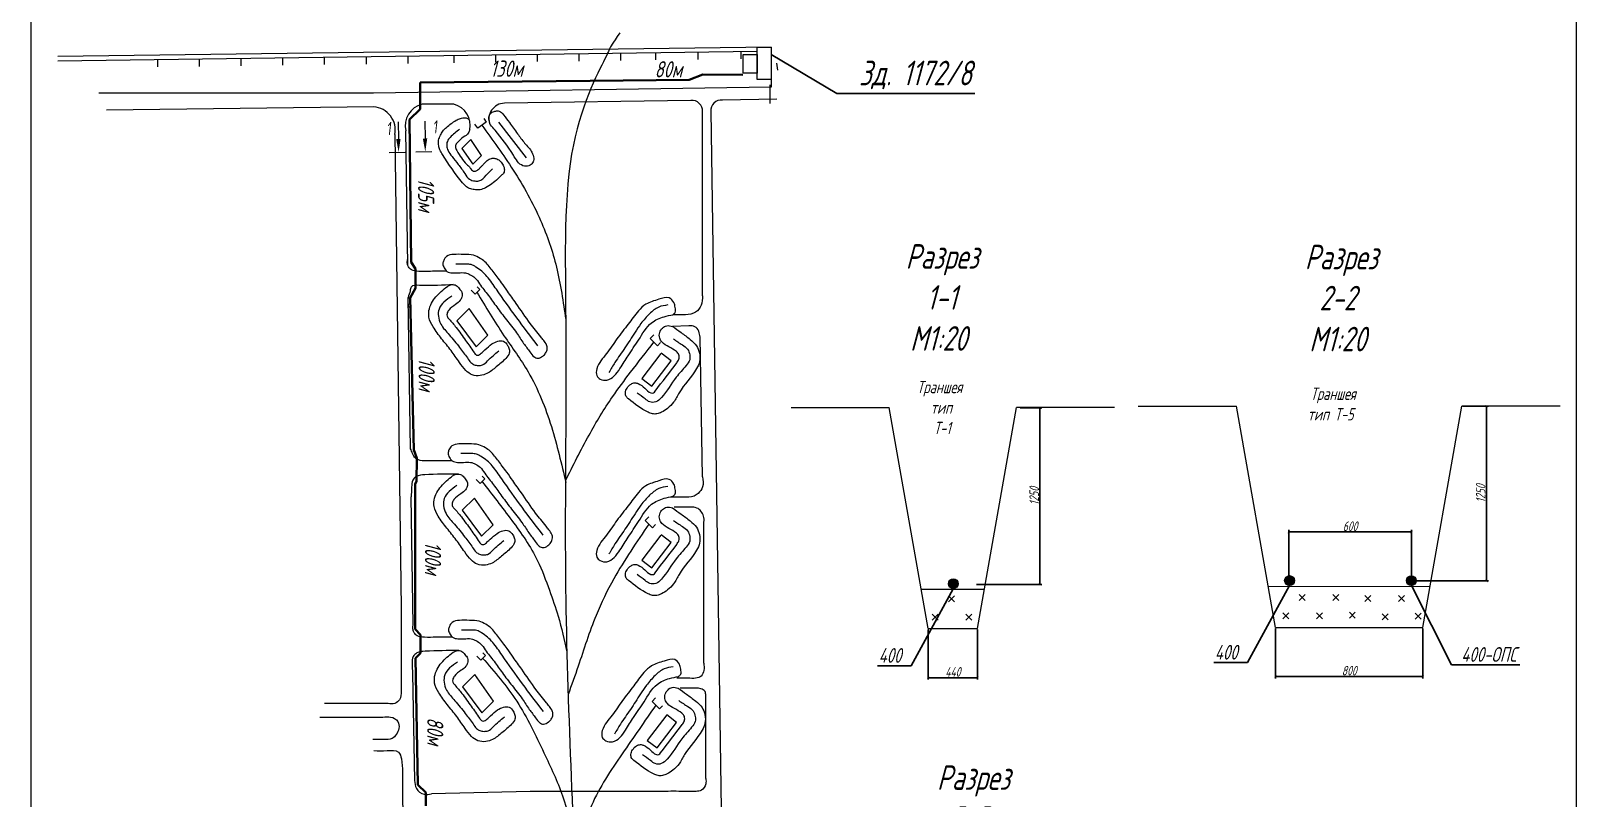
# Model space of a CAD drawing. Header units: millimetres. Extents: x 13096 to 18634, y -492 to 9335.
# Drawn here: x 16561 to 17529, y 4534 to 5014 of the extents above; entities that cross this region are included whole.
import ezdxf
from ezdxf import colors
from ezdxf.entities.mleader import LeaderData, LeaderLine
from ezdxf.math import Vec2, Vec3

# ---------------------------------------------------------------- set-up
doc = ezdxf.new("R2010")
doc.units = ezdxf.units.MM
doc.layers.get('Defpoints').update_dxf_attribs({"color": 33})
for name, color, linetype, lineweight in [('Линия выноска', 137, 'Continuous', 20), ('Линия связи (Вновь)', 3, 'Continuous', 60), ('Размерная', 4, 'Continuous', 25), ('Рамка толстая', 7, 'Continuous', 60), ('Строительный', 251, 'Continuous', 13), ('ТаБлица', 253, 'Continuous', 25), ('текст', 7, 'Continuous', 25), ('Элемент эл. схем', 7, 'Continuous', 35)]:
    doc.layers.add(name, color=color, linetype=linetype, lineweight=lineweight)
doc.styles.add('Simplex', font='simplex.shx', dxfattribs={"width": 0.7, "oblique": 15})
doc.dimstyles.new('Simplex', dxfattribs={"dimtxt": 2.5, "dimasz": 2.5, "dimexe": 1.25, "dimexo": 0.625, "dimtad": 1, "dimtxsty": 'Simplex', "dimcen": 2.5, "dimclrt": 2, "dimadec": 0, "dimazin": 0, "dimtfac": 1, "dimtmove": 0, "dimatfit": 3, "dimfxl": 1, "dimarcsym": 0})

# ---------------------------------------------------------------- blocks, each defined once
blk = doc.blocks.new('_None')
blk = doc.blocks.new('_ArchTick')
at = {"color": 0, "linetype": 'ByBlock', "const_width": 0.15}
blk.add_lwpolyline([(-0.5, -0.5), (0.5, 0.5)], dxfattribs=at)
blk = doc.blocks.new('*D165')
at = {"layer": 'Defpoints', "color": 0, "lineweight": 80, "transparency": 16777216}
for p in [(17457.8, 4779.13), (17473.2, 4779.13), (17428.02, 4669.6)]:
    blk.add_point(p, dxfattribs=at)
at = {"layer": 'Размерная', "color": 0, "lineweight": -2, "transparency": 16777216}
for p, q in [((17458.43, 4779.13), (17474.45, 4779.13)), ((17473.2, 4669.6), (17473.2, 4779.13)), ((17428.64, 4669.6), (17474.45, 4669.6))]:
    blk.add_line(p, q, dxfattribs=at)
at = {"layer": 'Размерная', "color": 0, "lineweight": -2, "transparency": 16777216, "xscale": 1.5, "yscale": 1.5, "zscale": 1.5}
for p, rotation in [((17473.2, 4779.13), 90), ((17473.2, 4669.6), 270)]:
    blk.add_blockref('_ArchTick', p, dxfattribs=dict(at, rotation=rotation))
at = {"layer": 'Размерная', "color": 2, "lineweight": 20, "transparency": 16777216, "insert": (17469.58, 4724.37), "char_height": 2, "attachment_point": 5, "rotation": 90, "style": 'Simplex'}
blk.add_mtext('{\\H3x;1250}', dxfattribs=at)
blk = doc.blocks.new('*D166')
at = {"layer": 'Defpoints', "color": 0, "lineweight": 80, "transparency": 16777216}
for p in [(17340.97, 4640.53), (17433.37, 4640.53), (17433.37, 4609.78)]:
    blk.add_point(p, dxfattribs=at)
at = {"layer": 'Размерная', "color": 0, "lineweight": -2, "transparency": 16777216}
for p, q in [((17340.97, 4639.9), (17340.97, 4608.53)), ((17433.37, 4639.9), (17433.37, 4608.53)), ((17340.97, 4609.78), (17433.37, 4609.78))]:
    blk.add_line(p, q, dxfattribs=at)
at = {"layer": 'Размерная', "color": 0, "lineweight": -2, "transparency": 16777216, "xscale": 1.5, "yscale": 1.5, "zscale": 1.5, "rotation": 180}
blk.add_blockref('_ArchTick', (17340.97, 4609.78), dxfattribs=at)
at = {"layer": 'Размерная', "color": 0, "lineweight": -2, "transparency": 16777216, "xscale": 1.5, "yscale": 1.5, "zscale": 1.5}
blk.add_blockref('_ArchTick', (17433.37, 4609.78), dxfattribs=at)
at = {"layer": 'Размерная', "color": 2, "lineweight": 20, "transparency": 16777216, "insert": (17387.17, 4613.41), "char_height": 2, "attachment_point": 5, "style": 'Simplex'}
blk.add_mtext('{\\H3x;800}', dxfattribs=at)
blk = doc.blocks.new('*D167')
at = {"layer": 'Defpoints', "color": 0, "lineweight": 80, "transparency": 16777216}
for p in [(17180.34, 4778.09), (17193.32, 4778.09), (17152.97, 4667.47)]:
    blk.add_point(p, dxfattribs=at)
at = {"layer": 'Размерная', "color": 0, "lineweight": -2, "transparency": 16777216}
for p, q in [((17180.96, 4778.09), (17194.57, 4778.09)), ((17193.32, 4667.47), (17193.32, 4778.09)), ((17153.6, 4667.47), (17194.57, 4667.47))]:
    blk.add_line(p, q, dxfattribs=at)
at = {"layer": 'Размерная', "color": 0, "lineweight": -2, "transparency": 16777216, "xscale": 1.5, "yscale": 1.5, "zscale": 1.5}
for p, rotation in [((17193.32, 4778.09), 90), ((17193.32, 4667.47), 270)]:
    blk.add_blockref('_ArchTick', p, dxfattribs=dict(at, rotation=rotation))
at = {"layer": 'Размерная', "color": 2, "lineweight": 20, "transparency": 16777216, "insert": (17189.69, 4722.78), "char_height": 2, "attachment_point": 5, "rotation": 90, "style": 'Simplex'}
blk.add_mtext('{\\H3x;1250}', dxfattribs=at)
blk = doc.blocks.new('*D168')
at = {"layer": 'Defpoints', "color": 0, "lineweight": 80, "transparency": 16777216}
for p in [(17123.29, 4639.76), (17154.09, 4639.76), (17154.09, 4609.01)]:
    blk.add_point(p, dxfattribs=at)
at = {"layer": 'Размерная', "color": 0, "lineweight": -2, "transparency": 16777216}
for p, q in [((17123.29, 4639.13), (17123.29, 4607.76)), ((17154.09, 4639.13), (17154.09, 4607.76)), ((17123.29, 4609.01), (17154.09, 4609.01))]:
    blk.add_line(p, q, dxfattribs=at)
at = {"layer": 'Размерная', "color": 0, "lineweight": -2, "transparency": 16777216, "xscale": 1.5, "yscale": 1.5, "zscale": 1.5, "rotation": 180}
blk.add_blockref('_ArchTick', (17123.29, 4609.01), dxfattribs=at)
at = {"layer": 'Размерная', "color": 0, "lineweight": -2, "transparency": 16777216, "xscale": 1.5, "yscale": 1.5, "zscale": 1.5}
blk.add_blockref('_ArchTick', (17154.09, 4609.01), dxfattribs=at)
at = {"layer": 'Размерная', "color": 2, "lineweight": 20, "transparency": 16777216, "insert": (17138.69, 4612.64), "char_height": 2, "attachment_point": 5, "style": 'Simplex'}
blk.add_mtext('{\\H3x;440}', dxfattribs=at)
blk = doc.blocks.new('*D172')
at = {"layer": 'Defpoints', "color": 0, "lineweight": 80, "transparency": 16777216}
for p in [(17426.22, 4700.27), (17349.22, 4671.03), (17426.22, 4671.03)]:
    blk.add_point(p, dxfattribs=at)
at = {"layer": 'Размерная', "color": 0, "lineweight": -2, "transparency": 16777216}
for p, q in [((17349.22, 4671.66), (17349.22, 4701.52)), ((17349.22, 4700.27), (17426.22, 4700.27)), ((17426.22, 4671.66), (17426.22, 4701.52))]:
    blk.add_line(p, q, dxfattribs=at)
at = {"layer": 'Размерная', "color": 0, "lineweight": -2, "transparency": 16777216, "xscale": 1.5, "yscale": 1.5, "zscale": 1.5, "rotation": 180}
blk.add_blockref('_ArchTick', (17349.22, 4700.27), dxfattribs=at)
at = {"layer": 'Размерная', "color": 0, "lineweight": -2, "transparency": 16777216, "xscale": 1.5, "yscale": 1.5, "zscale": 1.5}
blk.add_blockref('_ArchTick', (17426.22, 4700.27), dxfattribs=at)
at = {"layer": 'Размерная', "color": 2, "lineweight": 20, "transparency": 16777216, "insert": (17387.72, 4703.9), "char_height": 2, "attachment_point": 5, "style": 'Simplex'}
blk.add_mtext('{\\H3x;600}', dxfattribs=at)

msp = doc.modelspace()

# ---------------------------------------------------------------- hatches: boundary and pattern name
at = {"layer": 'Элемент эл. схем', "lineweight": 20, "true_color": 0x000000}
for points in [[(17142.06356, 4667.8459, 1), (17135.90356, 4667.8459, 1)], [(17352.8325, 4669.84958, 1), (17346.6725, 4669.84958, 1)], [(17429.20739, 4669.79967, 1), (17423.04739, 4669.79967, 1)]]:
    msp.add_hatch(color=18, dxfattribs=at).paths.add_polyline_path(points)

# ---------------------------------------------------------------- linework, layer by layer
at = {"color": 18, "lineweight": 20, "true_color": 0x000000}
for points in [[(17007.1805, 4999.39182), (17016.02519, 4999.39182), (17016.02519, 4987.72121), (17007.1805, 4987.72121)], [(17016.00699, 5004.00017), (17024.89581, 5004.00017), (17024.89581, 4983.6402), (17016.00699, 4983.6402)]]:
    msp.add_lwpolyline(points, close=True, dxfattribs=at)
at = {"layer": 'Линия связи (Вновь)', "color": 18, "lineweight": 35, "true_color": 0x000000}
for p, q in [((16804.79883, 4981.96277), (16911.34108, 4982.88059)), ((16804.80429, 4965.18885), (16804.79883, 4981.96277)), ((16911.34108, 4982.88059), (16973.36353, 4983.44597)), ((16973.36353, 4983.44597), (16981.95588, 4986.78358)), ((16981.95588, 4986.78358), (17007.0953, 4986.7497)), ((16798.16182, 4958.73519), (16804.80429, 4965.18885)), ((16799.1429, 4869.27639), (16798.16182, 4958.73519)), ((16801.83396, 4865.15995), (16799.1429, 4869.27639)), ((16801.83396, 4853.08268), (16801.83396, 4865.15995)), ((16798.53105, 4847.01512), (16801.83396, 4853.08268)), ((16800.86595, 4751.7365), (16798.53105, 4847.01512)), ((16802.65133, 4746.49126), (16800.86595, 4751.7365)), ((16802.57011, 4731.94024), (16802.65133, 4746.49126)), ((16801.70278, 4730.40652), (16802.57011, 4731.94024)), ((16801.70278, 4639.31483), (16801.70278, 4730.40652)), ((16805.08767, 4635.89082), (16801.70278, 4639.31483)), ((16805.08767, 4624.37355), (16805.08767, 4635.89082)), ((16801.94672, 4621.27669), (16805.08767, 4624.37355)), ((16803.21684, 4541.96805), (16801.94672, 4621.27669)), ((16808.42747, 4537.09501), (16803.21684, 4541.96805)), ((16808.42747, 4528.73296), (16808.42747, 4537.09501))]:
    msp.add_line(p, q, dxfattribs=at)
at = {"layer": 'Рамка толстая', "color": 18, "lineweight": 20, "true_color": 0x000000}
for p, q in [((16560.76082, 5069.83776), (16560.76082, 3736.71276)), ((17529.38582, 5069.83776), (17529.38582, 3736.71276))]:
    msp.add_line(p, q, dxfattribs=at)
at = {"layer": 'Строительный', "color": 18, "lineweight": 20, "true_color": 0x000000}
for p, q in [((17024.89581, 5004.00017), (16577.55565, 4998.06392)), ((17016.00699, 5001.29893), (16577.66657, 4995.14776)), ((16796.96052, 4998.22508), (16796.96052, 4993.81508)), ((16825.87787, 4998.63088), (16825.87787, 4994.22088)), ((16852.00934, 4998.99757), (16852.00934, 4994.58757)), ((16878.14081, 4999.36427), (16878.14081, 4994.95427)), ((16904.27228, 4999.73097), (16904.27228, 4995.32097)), ((16930.40375, 5000.09767), (16930.40375, 4995.68767)), ((16952.27312, 5000.40456), (16952.27312, 4995.99456)), ((16978.82582, 5000.77717), (16978.82582, 4996.36717)), ((17005.80319, 5001.15574), (17005.80319, 4996.74574)), ((16640.1717, 4996.02489), (16640.1717, 4991.61489)), ((16666.30317, 4996.39159), (16666.30317, 4991.98159)), ((16692.43464, 4996.75829), (16692.43464, 4992.34829)), ((16718.56611, 4997.12499), (16718.56611, 4992.71499)), ((16744.69758, 4997.49168), (16744.69758, 4993.08168)), ((16770.82905, 4997.85838), (16770.82905, 4993.44838)), ((17028.94175, 4989.66594), (17028.35479, 4994.03671)), ((17024.89581, 4978.9451), (16775.52225, 4975.12225)), ((17024.07996, 4968.68128), (17024.07996, 4980.45793)), ((17024.89581, 4983.6402), (17024.89581, 4978.9451)), ((16775.52225, 4975.12225), (16603.37748, 4975.12225)), ((16974.49921, 4970.61325), (16857.62822, 4968.88415)), ((17028.30876, 4971.38142), (16994.20704, 4970.81783)), ((16775.68572, 4966.55802), (16608.23408, 4964.55847)), ((16825.90539, 4968.25274), (16806.07539, 4968.25274)), ((16981.73128, 4848.22265), (16981.73128, 4963.62029)), ((16986.97497, 4963.82487), (17001.51607, 3983.52971)), ((16796.9711, 4867.35411), (16795.73103, 4951.49729)), ((16840.86197, 4953.25901), (16839.05687, 4955.83767)), ((16846.19156, 4956.98982), (16840.86197, 4953.25901)), ((16844.63691, 4959.21069), (16846.19156, 4956.98982)), ((16853.90451, 4957.01529), (16871.1975, 4934.75277)), ((16788.93025, 4949.2325), (16792.80522, 4652.51627)), ((16836.5658, 4946.08049), (16830.90724, 4940.42193)), ((16830.90724, 4940.42193), (16837.84152, 4930.78622)), ((16843.26111, 4936.20581), (16836.5658, 4946.08049)), ((16837.84152, 4930.78622), (16843.26111, 4936.20581)), ((16842.08388, 4852.19473), (16840.44707, 4853.83153)), ((16798.66573, 4752.36758), (16797.26922, 4847.12564)), ((16836.6858, 4851.80783), (16839.19139, 4849.30224)), ((16839.19139, 4849.30224), (16842.08388, 4852.19473)), ((16835.49608, 4840.23243), (16827.83402, 4832.57037)), ((16847.21846, 4823.53413), (16835.49608, 4840.23243)), ((16827.83402, 4832.57037), (16839.93405, 4816.24972)), ((16948.9837, 4821.52468), (16951.18194, 4823.77759)), ((16973.2508, 4829.5116), (16963.00571, 4829.03837)), ((16839.93405, 4816.24972), (16847.21846, 4823.53413)), ((16953.64004, 4816.98134), (16948.9837, 4821.52468)), ((16955.53328, 4818.92166), (16953.64004, 4816.98134)), ((16981.83843, 4734.87253), (16980.22913, 4822.41057)), ((16839.97041, 4733.11957), (16842.47599, 4730.61399)), ((16842.47599, 4730.61399), (16845.36848, 4733.50648)), ((16845.36848, 4733.50648), (16843.73168, 4735.14328)), ((16800.2947, 4641.83586), (16799.10971, 4722.24165)), ((16838.78068, 4721.54418), (16831.11862, 4713.88212)), ((16850.50306, 4704.84588), (16838.78068, 4721.54418)), ((16831.11862, 4713.88212), (16843.21866, 4697.56147)), ((16945.84107, 4707.48459), (16948.03931, 4709.7375)), ((16843.21866, 4697.56147), (16850.50306, 4704.84588)), ((16950.49742, 4702.94125), (16945.84107, 4707.48459)), ((16952.39065, 4704.88157), (16950.49742, 4702.94125)), ((16982.60273, 4618.1112), (16982.60273, 4705.47558)), ((17135.97155, 4660.2636), (17139.71356, 4656.52159)), ((17139.71356, 4660.2636), (17135.97155, 4656.52159)), ((17355.79441, 4661.07953), (17359.53642, 4657.33752)), ((17359.53642, 4661.07953), (17355.79441, 4657.33752)), ((17376.82887, 4661.07953), (17380.57088, 4657.33752)), ((17380.57088, 4661.07953), (17376.82887, 4657.33752)), ((17397.04931, 4660.52272), (17400.79132, 4656.78071)), ((17400.79132, 4660.52272), (17397.04931, 4656.78071)), ((17418.08377, 4660.52272), (17421.82578, 4656.78071)), ((17421.82578, 4660.52272), (17418.08377, 4656.78071)), ((16792.80522, 4652.51627), (16792.80522, 4606.17103)), ((17345.59105, 4649.57797), (17349.33306, 4645.83596)), ((17349.33306, 4649.57797), (17345.59105, 4645.83596)), ((17366.62551, 4649.57797), (17370.36752, 4645.83596)), ((17370.36752, 4649.57797), (17366.62551, 4645.83596)), ((17387.25543, 4649.98196), (17390.99744, 4646.23995)), ((17390.99744, 4649.98196), (17387.25543, 4646.23995)), ((17428.51033, 4649.42515), (17432.25234, 4645.68314)), ((17432.25234, 4649.42515), (17428.51033, 4645.68314)), ((17125.76819, 4648.76204), (17129.5102, 4645.02003)), ((17129.5102, 4648.76204), (17125.76819, 4645.02003)), ((17146.80265, 4648.76204), (17150.54466, 4645.02003)), ((17150.54466, 4648.76204), (17146.80265, 4645.02003)), ((17407.88041, 4649.02116), (17411.62242, 4645.27915)), ((17411.62242, 4649.02116), (17407.88041, 4645.27915)), ((16840.24253, 4622.56785), (16842.74811, 4620.06227)), ((16842.74811, 4620.06227), (16845.6406, 4622.95475)), ((16845.6406, 4622.95475), (16844.0038, 4624.59156)), ((16799.97921, 4611.69873), (16801.24336, 4544.50723)), ((16839.0528, 4610.99245), (16831.39074, 4603.33039)), ((16850.77518, 4594.29415), (16839.0528, 4610.99245)), ((16831.39074, 4603.33039), (16843.49078, 4587.00975)), ((16784.61204, 4592.79103), (16744.71147, 4592.79103)), ((16843.49078, 4587.00975), (16850.77518, 4594.29415)), ((16950.18996, 4594.03577), (16952.3882, 4596.28869)), ((16954.8463, 4589.49243), (16950.18996, 4594.03577)), ((16956.73953, 4591.43275), (16954.8463, 4589.49243)), ((16983.8326, 4545.91677), (16983.8326, 4595.55391)), ((16741.91916, 4584.34099), (16781.39676, 4584.34099)), ((16873.7836, 4537.79491), (16811.83724, 4536.25848)), ((16960.13674, 4537.79491), (16873.7836, 4537.79491))]:
    msp.add_line(p, q, dxfattribs=at)
for points in [[(16955.66968, 4812.02349), (16943.71698, 4796.32522), (16949.97243, 4791.5623), (16962.10748, 4807.50006), (16955.85203, 4812.26298)], [(16955.66968, 4698.28761), (16943.71698, 4682.58935), (16949.97243, 4677.82643), (16962.10748, 4693.76419), (16955.85203, 4698.52711)], [(16959.29828, 4585.66741), (16947.16322, 4569.72966), (16953.41867, 4564.96674), (16965.55373, 4580.9045), (16959.29828, 4585.66741)]]:
    msp.add_lwpolyline(points, dxfattribs=at)
for centre, radius, start, end in [((16975.15839, 4964.0588), 6.58751, 356.18317171, 95.74288416), ((16993.54786, 4964.26338), 6.58751, 84.25711584, 183.81682829), ((16774.63655, 4952.03082), 14.56504, 348.92312265, 85.86922356), ((16809.33657, 4954.66849), 13.97022, 103.49952732, 193.12034259), ((16822.27565, 4954.87679), 13.85969, 348.95296455, 74.81764387), ((16857.75324, 4958.9954), 9.88954, 90.72433398, 202.13249375)]:
    msp.add_arc(centre, radius, start, end, dxfattribs=at)
msp.add_open_spline([(16929.88831, 5012.99877), (16920.50127, 4998.81907), (16929.88831, 5012.99877), (16893.58893, 4947.21456), (16897.37092, 4814.3372), (16893.58331, 4642.15743), (16905.54499, 4444.10683), (16903.63082, 4250.27373), (16901.49807, 4116.33886), (16905.0846, 4029.37697), (16914.71842, 3978.69992), (16914.71842, 3978.69992), (16914.71842, 3978.69992), (16914.71842, 3978.69992), (16914.71842, 3978.69992), (16914.71842, 3978.69992), (16914.71842, 3978.69992), (16914.71842, 3978.69992), (16914.71842, 3978.69992)], degree=3, knots=[0, 0, 0, 0, 25.836333109, 49.871244762, 76.873917157, 116.334767859, 166.936096042, 211.721259242, 248.246118291, 257.850777941, 271.152471293, 282.284588503, 290.662390358, 305.749777897, 312.760031631, 324.633986925, 330.142951601, 332.123990533, 332.123990533, 332.123990533, 332.123990533], dxfattribs=at)
for points in [[(16835.87853, 4952.22107), (16834.38442, 4949.42057), (16830.90032, 4947.0017), (16829.47823, 4945.57961), (16827.67797, 4943.77934), (16826.83375, 4941.92054), (16827.67797, 4939.20667), (16830.68094, 4934.56658), (16833.73491, 4930.74853), (16836.18442, 4928.29902), (16838.07307, 4926.41037), (16839.40397, 4926.41037), (16841.17556, 4927.32672), (16842.11984, 4928.271), (16843.38892, 4929.54008), (16844.65793, 4930.80909), (16846.84196, 4932.99312), (16849.4189, 4934.32125), (16851.62788, 4934.32125), (16854.04904, 4933.3444), (16855.52483, 4931.86862), (16857.06073, 4929.4506), (16857.53026, 4927.73969), (16857.06073, 4925.14384), (16855.49656, 4923.57967), (16853.40108, 4921.48418), (16845.65852, 4915.92121), (16842.41062, 4914.68228), (16839.39893, 4914.68228), (16836.4358, 4915.14496), (16833.91046, 4916.46848), (16831.34497, 4919.03397), (16818.74912, 4936.79668), (16817.14312, 4939.61226), (16816.43289, 4942.12947), (16816.30679, 4945.67939), (16817.54536, 4948.81679), (16818.8974, 4951.38266), (16821.23336, 4953.71863), (16827.33557, 4958.18081), (16830.11078, 4959.3847), (16832.77643, 4959.73894), (16834.49268, 4959.3847), (16835.74837, 4958.129)], [(16851.76217, 4951.91424), (16863.18203, 4936.41152), (16869.20036, 4929.74264), (16872.99627, 4929.74264), (16875.29772, 4931.4447), (16875.95528, 4934.37106), (16874.87928, 4938.13351), (16870.27272, 4943.9164), (16865.78754, 4949.74934), (16860.67351, 4956.72074), (16857.08163, 4961.66359), (16855.22947, 4963.51575), (16853.1064, 4964.11217), (16851.16361, 4963.69412), (16848.98172, 4962.55941), (16847.8637, 4958.9954), (16848.92272, 4955.43781), (16851.76217, 4951.91424)], [(16829.53631, 4952.72476), (16823.57194, 4947.4169), (16821.81244, 4944.9799), (16821.42204, 4942.10345), (16822.25231, 4939.22699), (16824.77151, 4935.49056), (16828.65041, 4930.53666), (16832.69581, 4924.9283), (16835.69495, 4921.21287), (16839.01401, 4920.17416), (16841.57328, 4920.17416), (16846.17196, 4923.76972), (16850.21081, 4927.8447)], [(16843.52677, 4955.12441), (16863.08468, 4927.01505), (16880.24075, 4895.47774), (16890.20174, 4866.25772), (16896.03481, 4833.34921)], [(16882.19457, 4820.25446), (16884.03661, 4817.42449), (16884.41855, 4815.21607), (16883.43857, 4812.30383), (16881.61498, 4810.48025), (16878.49124, 4809.14895), (16876.14038, 4810.04646), (16873.60589, 4813.0425), (16869.64102, 4818.4058), (16865.21206, 4824.97517), (16858.81861, 4833.2648), (16852.77741, 4841.23998), (16847.50857, 4848.51058), (16841.95999, 4855.78377), (16839.07606, 4859.54404), (16836.1638, 4861.43697), (16833.14613, 4862.59376), (16828.74917, 4862.59376), (16824.92464, 4862.59376), (16821.55698, 4863.54007), (16819.83511, 4865.72724), (16818.99538, 4868.29403), (16819.53654, 4870.33374), (16821.3568, 4872.86495), (16825.81286, 4874.14766), (16832.14135, 4874.14766), (16838.24761, 4873.60848), (16842.35549, 4871.69164), (16845.35646, 4869.59051), (16848.12324, 4866.54355), (16850.58796, 4863.43862), (16852.97239, 4860.11972), (16855.8536, 4856.41927), (16859.49737, 4851.11393), (16864.92744, 4843.51247), (16873.81658, 4830.84333), (16880.38159, 4822.57464), (16882.19457, 4820.25446)], [(16821.5289, 4863.56027), (16811.27991, 4863.56027), (16803.93658, 4863.56027), (16799.28774, 4864.5546), (16797.4782, 4866.36414), (16796.73797, 4868.17184), (16796.91621, 4871.07846)], [(16878.50249, 4816.98973), (16852.59202, 4852.29579), (16846.66754, 4860.35048), (16843.38703, 4863.63099), (16839.66596, 4866.25248), (16836.70351, 4867.76986), (16833.75921, 4868.04676), (16827.06119, 4868.04676)], [(16825.44173, 4855.27654), (16804.32268, 4854.79165), (16799.10498, 4853.71757), (16798.49118, 4851.42472), (16797.26922, 4847.12564), (16797.3602, 4840.95253)], [(16821.81424, 4854.1374), (16814.58593, 4847.54728), (16811.92454, 4843.60396), (16810.29051, 4838.96258), (16810.29051, 4834.85224), (16812.85346, 4828.85065), (16818.2126, 4821.3418), (16824.11159, 4813.93735), (16829.40318, 4806.46428), (16833.44363, 4801.46158), (16837.35248, 4798.74076), (16842.45429, 4798.258), (16846.58743, 4799.47436), (16852.46117, 4803.7701), (16858.49149, 4809.02907), (16860.64024, 4812.33188), (16860.64024, 4814.7646), (16859.55089, 4817.16531), (16856.98257, 4819.73364), (16853.39412, 4819.73364), (16849.77361, 4818.08972), (16845.40842, 4814.44003), (16843.53751, 4812.72949), (16841.38061, 4811.12509), (16840.14948, 4811.12509), (16838.56722, 4812.70735), (16833.25044, 4820.29677), (16827.31764, 4828.40301), (16822.88332, 4833.66926), (16821.60605, 4835.49464), (16821.60605, 4837.00442), (16822.68171, 4839.25275), (16826.9559, 4842.86456), (16829.92468, 4845.46191), (16830.92177, 4847.40439), (16830.92177, 4850.39826), (16829.25165, 4852.81391), (16827.36085, 4854.70471), (16824.46006, 4855.21835), (16822.44096, 4854.49614), (16821.81424, 4854.1374)], [(16824.55702, 4848.00111), (16819.66708, 4844.31284), (16816.62238, 4839.94387), (16816.2014, 4835.47913), (16817.75611, 4830.51603), (16822.9929, 4823.80157), (16829.52757, 4815.81619), (16834.35352, 4809.27505), (16836.61853, 4806.35808), (16838.63029, 4805.06057), (16841.25322, 4804.62807), (16843.79975, 4804.95881), (16847.01245, 4807.50486), (16854.02033, 4813.66723)], [(16840.36167, 4850.47252), (16857.31004, 4823.25983), (16872.44251, 4800.5826), (16887.0028, 4766.28676), (16896.08227, 4731.21264)], [(16963.25238, 4836.36893), (16957.69752, 4835.1324), (16949.87923, 4831.3453), (16941.69247, 4820.54164), (16935.1313, 4810.72906), (16930.03759, 4802.70331), (16921.86185, 4795.41725), (16917.67004, 4796.05706), (16915.51306, 4798.21404), (16915.51306, 4802.46016), (16921.66234, 4812.10281), (16928.09549, 4821.22696), (16935.2014, 4830.48803), (16941.57407, 4838.75324), (16946.2703, 4842.96153), (16954.36283, 4846.04426), (16960.94164, 4846.91673), (16963.79306, 4844.06531), (16964.66771, 4840.86761), (16964.66771, 4837.84305), (16963.25238, 4836.36893)], [(16981.73128, 4848.22265), (16980.88375, 4842.28982), (16977.46226, 4838.0208), (16971.18004, 4836.36893), (16963.25238, 4836.36893)], [(16959.96929, 4842.48902), (16954.32152, 4841.15695), (16948.60361, 4836.98242), (16943.1894, 4830.82046), (16939.45075, 4825.42184), (16933.14858, 4815.70036), (16926.86194, 4806.48804), (16923.14217, 4800.26079)], [(16963.00571, 4829.03837), (16959.33614, 4829.5116), (16956.70027, 4828.06135), (16954.95588, 4825.27404), (16954.95588, 4821.74631), (16956.34842, 4819.36137), (16965.3999, 4813.29963), (16966.93334, 4811.25596), (16966.93334, 4808.539), (16965.57357, 4806.20522), (16952.0492, 4788.46822), (16951.04519, 4787.46421), (16949.41496, 4787.46421), (16945.59912, 4790.29627), (16941.4079, 4793.21826), (16939.40893, 4793.67912), (16936.97942, 4792.91102), (16934.4506, 4790.38219), (16933.43457, 4787.52599), (16933.95736, 4785.06806), (16935.37134, 4783.65408), (16947.67987, 4775.30898), (16950.44245, 4774.285), (16953.13741, 4774.285), (16956.09108, 4775.29734), (16959.75621, 4777.70974), (16963.6182, 4781.57173), (16967.10343, 4787.46356), (16978.07246, 4802.61979), (16979.87579, 4807.01347), (16979.77673, 4812.40171), (16978.0195, 4816.93409), (16974.05928, 4820.89431), (16968.35622, 4825.24118), (16963.00571, 4829.03837)], [(16980.22913, 4822.41057), (16979.44695, 4825.98069), (16977.02743, 4828.88267), (16973.2508, 4829.5116)], [(16895.83494, 4732.27312), (16910.62355, 4760.94945), (16925.37456, 4784.9644), (16936.68754, 4800.34907), (16951.31187, 4819.25301)], [(16963.50835, 4821.24839), (16969.16041, 4817.45089), (16972.43265, 4814.74311), (16973.72172, 4811.24281), (16973.72172, 4808.18896), (16971.50896, 4804.52356), (16965.32605, 4797.27589), (16956.08357, 4784.51738), (16952.47356, 4781.73969), (16948.74181, 4781.73969), (16945.79436, 4783.61339), (16940.80316, 4787.3416)], [(16824.8135, 4744.87202), (16814.56452, 4744.87202), (16807.22119, 4744.87202), (16802.57235, 4745.86634), (16800.76281, 4747.67589), (16800.02258, 4749.48359), (16798.66573, 4752.36758)], [(16885.47918, 4701.56621), (16887.32121, 4698.73624), (16887.70316, 4696.52782), (16886.72317, 4693.61558), (16884.89959, 4691.792), (16881.77585, 4690.4607), (16879.42499, 4691.35821), (16876.8905, 4694.35424), (16872.92562, 4699.71755), (16868.49666, 4706.28692), (16862.10322, 4714.57654), (16856.06202, 4722.55173), (16850.79318, 4729.82233), (16845.24459, 4737.09552), (16842.36066, 4740.85579), (16839.44841, 4742.74872), (16836.43074, 4743.90551), (16832.03378, 4743.90551), (16828.20925, 4743.90551), (16824.84159, 4744.85182), (16823.11971, 4747.03899), (16822.27999, 4749.60578), (16822.82114, 4751.64549), (16824.64141, 4754.1767), (16829.09746, 4755.45941), (16835.42596, 4755.45941), (16841.53222, 4754.92023), (16845.6401, 4753.00339), (16848.64106, 4750.90226), (16851.40785, 4747.8553), (16853.87256, 4744.75036), (16856.25699, 4741.43146), (16859.1382, 4737.73102), (16862.78198, 4732.42568), (16868.21204, 4724.82422), (16877.10119, 4712.15508), (16883.66619, 4703.88639), (16885.47918, 4701.56621)], [(16881.7871, 4698.30148), (16855.87662, 4733.60753), (16849.95215, 4741.66223), (16846.67164, 4744.94274), (16842.95056, 4747.56423), (16839.98812, 4749.08161), (16837.04382, 4749.35851), (16830.34579, 4749.35851)], [(16828.72634, 4736.58829), (16807.60729, 4736.1034), (16802.38958, 4735.02932), (16800.09673, 4732.73646), (16799.42772, 4728.42079), (16799.10971, 4722.24165)], [(16825.09885, 4735.44915), (16817.87054, 4728.85903), (16815.20915, 4724.91571), (16813.57512, 4720.27433), (16813.57512, 4716.16399), (16816.13806, 4710.1624), (16821.4972, 4702.65355), (16827.39619, 4695.2491), (16832.68778, 4687.77603), (16836.72823, 4682.77333), (16840.63709, 4680.05251), (16845.7389, 4679.56975), (16849.87203, 4680.78611), (16855.74577, 4685.08185), (16861.77609, 4690.34082), (16863.92485, 4693.64363), (16863.92485, 4696.07635), (16862.8355, 4698.47706), (16860.26718, 4701.04539), (16856.67872, 4701.04539), (16853.05822, 4699.40146), (16848.69303, 4695.75177), (16846.82212, 4694.04124), (16844.66522, 4692.43683), (16843.43409, 4692.43683), (16841.85182, 4694.0191), (16836.53504, 4701.60851), (16830.60224, 4709.71476), (16826.16793, 4714.98101), (16824.89066, 4716.80639), (16824.89066, 4718.31617), (16825.96632, 4720.5645), (16830.24051, 4724.17631), (16833.20928, 4726.77365), (16834.20637, 4728.71614), (16834.20637, 4731.71), (16832.53625, 4734.12566), (16830.64546, 4736.01646), (16827.74466, 4736.5301), (16825.72556, 4735.80789), (16825.09885, 4735.44915)], [(16827.84163, 4729.31286), (16822.95168, 4725.62459), (16819.90699, 4721.25562), (16819.486, 4716.79088), (16821.04072, 4711.82778), (16826.27751, 4705.11332), (16832.81217, 4697.12794), (16837.63813, 4690.5868), (16839.90314, 4687.66982), (16841.91489, 4686.37232), (16844.53783, 4685.93982), (16847.08435, 4686.27056), (16850.29705, 4688.81661), (16857.30494, 4694.97898)], [(16843.64628, 4731.78427), (16862.20958, 4707.53211), (16878.40275, 4682.2823), (16885.78048, 4663.73654), (16891.26553, 4647.49093), (16896.71922, 4625.11555)], [(16963.25238, 4722.63305), (16957.69752, 4721.39653), (16949.87923, 4717.60943), (16941.69247, 4706.80577), (16935.1313, 4696.99319), (16930.03759, 4688.96743), (16921.86185, 4681.68138), (16917.67004, 4682.32119), (16915.51306, 4684.47817), (16915.51306, 4688.72429), (16921.66234, 4698.36694), (16928.09549, 4707.49109), (16935.2014, 4716.75216), (16941.57407, 4725.01737), (16946.2703, 4729.22566), (16954.36283, 4732.30838), (16960.94164, 4733.18086), (16963.79306, 4730.32944), (16964.66771, 4727.13174), (16964.66771, 4724.10718), (16963.25238, 4722.63305)], [(16959.96929, 4728.75315), (16954.32152, 4727.42108), (16948.60361, 4723.24655), (16943.1894, 4717.08459), (16939.45075, 4711.68596), (16933.14858, 4701.96449), (16926.86194, 4692.75217), (16923.14217, 4686.52492)], [(16981.83843, 4734.87253), (16981.83843, 4728.46869), (16979.10126, 4724.45915), (16976.51354, 4722.78694), (16969.73679, 4722.03538), (16961.77965, 4722.03538)], [(16963.00571, 4715.3025), (16959.33614, 4715.77573), (16956.70027, 4714.32548), (16954.95588, 4711.53817), (16954.95588, 4708.01044), (16956.34842, 4705.6255), (16965.3999, 4699.56376), (16966.93334, 4697.52009), (16966.93334, 4694.80313), (16965.57357, 4692.46934), (16952.0492, 4674.73235), (16951.04519, 4673.72834), (16949.41496, 4673.72834), (16945.59912, 4676.5604), (16941.4079, 4679.48239), (16939.40893, 4679.94325), (16936.97942, 4679.17515), (16934.4506, 4676.64632), (16933.43457, 4673.79012), (16933.95736, 4671.33219), (16935.37134, 4669.91821), (16947.67987, 4661.57311), (16950.44245, 4660.54912), (16953.13741, 4660.54912), (16956.09108, 4661.56147), (16959.75621, 4663.97387), (16963.6182, 4667.83585), (16967.10343, 4673.72769), (16978.07246, 4688.88392), (16979.87579, 4693.2776), (16979.77673, 4698.66584), (16978.0195, 4703.19822), (16974.05928, 4707.15844), (16968.35622, 4711.5053), (16963.00571, 4715.3025)], [(16982.60273, 4705.47558), (16982.60273, 4709.36271), (16981.30518, 4712.54933), (16978.95746, 4714.89704), (16975.38986, 4715.85182), (16972.14225, 4715.85182), (16964.08118, 4715.85182)], [(16948.16924, 4705.21292), (16926.1896, 4670.93818), (16915.04634, 4648.00934), (16903.80999, 4616.15962), (16897.51433, 4598.37206)], [(16963.50835, 4707.51252), (16969.16041, 4703.71502), (16972.43265, 4701.00724), (16973.72172, 4697.50694), (16973.72172, 4694.45309), (16971.50896, 4690.78769), (16965.32605, 4683.54002), (16956.08357, 4670.7815), (16952.47356, 4668.00382), (16948.74181, 4668.00382), (16945.79436, 4669.87752), (16940.80316, 4673.60573)], [(16825.08562, 4634.3203), (16814.83664, 4634.3203), (16807.49331, 4634.3203), (16802.84447, 4635.31462), (16801.03493, 4637.12416), (16800.2947, 4638.93187), (16800.2947, 4641.83586)], [(16885.7513, 4591.01448), (16887.59334, 4588.18451), (16887.97528, 4585.97609), (16886.99529, 4583.06386), (16885.17171, 4581.24028), (16882.04797, 4579.90898), (16879.69711, 4580.80649), (16877.16262, 4583.80252), (16873.19774, 4589.16582), (16868.76878, 4595.7352), (16862.37534, 4604.02482), (16856.33414, 4612.00001), (16851.0653, 4619.27061), (16845.51671, 4626.5438), (16842.63278, 4630.30407), (16839.72053, 4632.197), (16836.70286, 4633.35379), (16832.3059, 4633.35379), (16828.48137, 4633.35379), (16825.11371, 4634.3001), (16823.39183, 4636.48727), (16822.55211, 4639.05405), (16823.09327, 4641.09377), (16824.91353, 4643.62498), (16829.36958, 4644.90769), (16835.69808, 4644.90769), (16841.80434, 4644.3685), (16845.91222, 4642.45166), (16848.91318, 4640.35053), (16851.67997, 4637.30358), (16854.14469, 4634.19864), (16856.52911, 4630.87974), (16859.41033, 4627.1793), (16863.0541, 4621.87396), (16868.48416, 4614.2725), (16877.37331, 4601.60336), (16883.93831, 4593.33466), (16885.7513, 4591.01448)], [(16882.05922, 4587.74976), (16856.14874, 4623.05581), (16850.22427, 4631.11051), (16846.94376, 4634.39102), (16843.22269, 4637.01251), (16840.26024, 4638.52989), (16837.31594, 4638.80678), (16830.61791, 4638.80678)], [(16828.99846, 4626.03657), (16807.87941, 4625.55168), (16802.6617, 4624.47759), (16800.36885, 4622.18474), (16799.69984, 4617.86907), (16799.97921, 4611.69873)], [(16825.37097, 4624.89742), (16818.14266, 4618.3073), (16815.48127, 4614.36398), (16813.84724, 4609.72261), (16813.84724, 4605.61227), (16816.41018, 4599.61067), (16821.76932, 4592.10182), (16827.66831, 4584.69738), (16832.9599, 4577.22431), (16837.00035, 4572.2216), (16840.90921, 4569.50079), (16846.01102, 4569.01803), (16850.14415, 4570.23439), (16856.01789, 4574.53013), (16862.04822, 4579.7891), (16864.19697, 4583.0919), (16864.19697, 4585.52462), (16863.10762, 4587.92534), (16860.5393, 4590.49366), (16856.95084, 4590.49366), (16853.33034, 4588.84974), (16848.96515, 4585.20005), (16847.09424, 4583.48952), (16844.93734, 4581.88511), (16843.70621, 4581.88511), (16842.12395, 4583.46737), (16836.80717, 4591.05679), (16830.87436, 4599.16304), (16826.44005, 4604.42929), (16825.16278, 4606.25466), (16825.16278, 4607.76445), (16826.23844, 4610.01278), (16830.51263, 4613.62458), (16833.4814, 4616.22193), (16834.47849, 4618.16441), (16834.47849, 4621.15828), (16832.80838, 4623.57394), (16830.91758, 4625.46473), (16828.01678, 4625.97838), (16825.99768, 4625.25617), (16825.37097, 4624.89742)], [(16843.84625, 4621.31581), (16865.30464, 4594.19533), (16882.36794, 4561.90904), (16894.01341, 4534.96007), (16900.91772, 4508.87276)], [(16966.69862, 4609.77336), (16961.14377, 4608.53684), (16953.32547, 4604.74974), (16945.13871, 4593.94608), (16938.57754, 4584.1335), (16933.48384, 4576.10774), (16925.30809, 4568.82169), (16921.11628, 4569.4615), (16918.9593, 4571.61848), (16918.9593, 4575.86459), (16925.10858, 4585.50724), (16931.54173, 4594.6314), (16938.64764, 4603.89247), (16945.02031, 4612.15768), (16949.71654, 4616.36597), (16957.80907, 4619.44869), (16964.38789, 4620.32117), (16967.2393, 4617.46975), (16968.11395, 4614.27205), (16968.11395, 4611.24749), (16966.69862, 4609.77336)], [(16828.11375, 4618.76113), (16823.2238, 4615.07287), (16820.17911, 4610.7039), (16819.75812, 4606.23916), (16821.31284, 4601.27605), (16826.54963, 4594.5616), (16833.08429, 4586.57621), (16837.91025, 4580.03507), (16840.17526, 4577.1181), (16842.18701, 4575.8206), (16844.80995, 4575.3881), (16847.35648, 4575.71883), (16850.56918, 4578.26489), (16857.57706, 4584.42725)], [(16963.41553, 4615.89346), (16957.76776, 4614.56138), (16952.04986, 4610.38686), (16946.63564, 4604.2249), (16942.897, 4598.82627), (16936.59482, 4589.1048), (16930.30818, 4579.89248), (16926.58841, 4573.66523)], [(16982.60273, 4618.1112), (16982.60273, 4613.55768), (16980.99571, 4610.02369), (16977.45837, 4608.65336), (16972.62158, 4608.65336), (16965.67047, 4608.65336)], [(16792.80522, 4606.17103), (16792.80522, 4600.62253), (16791.76442, 4595.12805), (16788.9791, 4592.92628), (16784.61204, 4592.79103)], [(16966.45196, 4602.44281), (16962.78238, 4602.91604), (16960.14652, 4601.46579), (16958.40212, 4598.67848), (16958.40212, 4595.15075), (16959.79466, 4592.76581), (16968.84614, 4586.70407), (16970.37958, 4584.6604), (16970.37958, 4581.94344), (16969.01982, 4579.60965), (16955.49545, 4561.87266), (16954.49144, 4560.86864), (16952.86121, 4560.86864), (16949.04537, 4563.70071), (16944.85414, 4566.62269), (16942.85517, 4567.08356), (16940.42567, 4566.31546), (16937.89684, 4563.78663), (16936.88082, 4560.93043), (16937.4036, 4558.4725), (16938.81759, 4557.05852), (16951.12611, 4548.71341), (16953.8887, 4547.68943), (16956.58365, 4547.68943), (16959.53732, 4548.70178), (16963.20245, 4551.11418), (16967.06444, 4554.97616), (16970.54967, 4560.86799), (16981.51871, 4576.02422), (16983.32203, 4580.41791), (16983.22298, 4585.80615), (16981.46575, 4590.33853), (16977.50553, 4594.29875), (16971.80246, 4598.64561), (16966.45196, 4602.44281)], [(16983.8326, 4595.55391), (16983.8326, 4597.81934), (16983.35173, 4600.3038), (16980.74442, 4602.01), (16974.91377, 4602.46055), (16967.72685, 4602.46055)], [(16952.51813, 4591.7641), (16931.41438, 4561.30974), (16912.18653, 4528.98126), (16901.48389, 4493.8966)], [(16966.95459, 4594.65283), (16972.60665, 4590.85533), (16975.87889, 4588.14755), (16977.16796, 4584.64725), (16977.16796, 4581.5934), (16974.9552, 4577.928), (16968.77229, 4570.68033), (16959.52982, 4557.92181), (16955.9198, 4555.14412), (16952.18805, 4555.14412), (16949.2406, 4557.01783), (16944.2494, 4560.74604)], [(16781.39676, 4584.34099), (16786.26343, 4584.34099), (16790.68838, 4581.58404), (16791.50216, 4577.20209), (16789.72201, 4573.39109), (16787.22562, 4570.8947), (16782.03776, 4570.28518), (16775.06181, 4570.28518)], [(16775.72306, 4563.31678), (16784.1123, 4563.31678), (16791.1108, 4562.42038), (16793.04593, 4558.05916), (16793.63721, 4550.03468)], [(16793.63721, 4550.03468), (16795.34709, 4497.10762), (16794.87889, 4491.94684), (16792.81048, 4489.87842), (16788.99545, 4488.81817), (16782.69044, 4488.81817)], [(16801.24336, 4544.50723), (16802.39136, 4539.67629), (16807.26646, 4536.00762), (16811.83724, 4536.25848)], [(16983.8326, 4545.91677), (16983.8326, 4542.43048), (16981.04555, 4538.46566), (16977.80081, 4537.79491), (16966.93073, 4537.79491), (16960.13674, 4537.79491)]]:
    msp.add_spline(points, degree=3, dxfattribs=at)
at = {"layer": 'Элемент эл. схем', "color": 18, "lineweight": 20, "true_color": 0x000000}
for p, q in [((16790.89695, 4957.21672), (16791.10889, 4946.45129)), ((16807.61698, 4957.5459), (16807.82892, 4946.78047)), ((16785.27417, 4938.08482), (16795.39548, 4938.28409)), ((16801.9942, 4938.414), (16812.11551, 4938.61326)), ((17037.25261, 4778.35976), (17098.85261, 4778.35976)), ((17123.29153, 4639.75976), (17098.85261, 4778.35976)), ((17154.09153, 4639.75976), (17178.53045, 4778.35976)), ((17240.13045, 4778.35976), (17178.53045, 4778.35976)), ((17254.92625, 4779.12831), (17316.52625, 4779.12831)), ((17340.96517, 4640.52831), (17316.52625, 4779.12831)), ((17433.36517, 4640.52831), (17457.80409, 4779.12831)), ((17519.40409, 4779.12831), (17457.80409, 4779.12831)), ((17118.79879, 4664.4235), (17158.09061, 4664.39835)), ((17336.57097, 4666.31451), (17437.97265, 4666.2179)), ((17123.29153, 4639.75976), (17154.09153, 4639.75976)), ((17340.96517, 4640.52831), (17433.36517, 4640.52831))]:
    msp.add_line(p, q, dxfattribs=at)
for centre in [(17138.98356, 4667.8459), (17349.7525, 4669.84958), (17426.12739, 4669.79967)]:
    msp.add_circle(centre, 3.08, dxfattribs=at)
for points in [[(16789.73416, 4946.42423), (16792.48362, 4946.47836), (16791.27128, 4938.20289)], [(16806.45419, 4946.7534), (16809.20365, 4946.80753), (16807.99131, 4938.53207)]]:
    msp.add_solid(points, dxfattribs=at)

# ---------------------------------------------------------------- texts
at = {"layer": 'ТаБлица', "color": 18, "lineweight": 20, "true_color": 0x000000, "char_height": 10.164, "width": 275.88, "attachment_point": 5, "style": 'Simplex'}
for s, insert in [('130м', (16858.94169, 4990.53068)), ('80м', (16960.36248, 4990.12862))]:
    msp.add_mtext(s, dxfattribs=dict(at, insert=insert))
at = {"layer": 'ТаБлица', "color": 18, "lineweight": 20, "true_color": 0x000000, "char_height": 10.164, "width": 275.88, "attachment_point": 5, "rotation": 270, "style": 'Simplex'}
for s, insert in [('105м', (16808.50928, 4911.54911)), ('100м', (16808.86597, 4799.03633)), ('100м', (16812.83573, 4683.99642)), ('80м', (16814.23365, 4575.55855))]:
    msp.add_mtext(s, dxfattribs=dict(at, insert=insert))
at = {"layer": 'текст', "color": 18, "lineweight": 20, "true_color": 0x000000, "char_height": 11.55, "attachment_point": 5, "rotation": 8.55286586, "style": 'Simplex'}
for insert in [(16784.52337, 4952.7885), (16813.50859, 4953.88424)]:
    msp.add_mtext_dynamic_manual_height_columns('{\\H0.7x;1}', width=8.7102084, gutter_width=15, heights=[0], dxfattribs=dict(at, insert=insert))
at = {"layer": 'текст', "color": 18, "lineweight": 20, "true_color": 0x000000, "attachment_point": 1, "style": 'Simplex'}
for s, width, insert, char_height in [('\\pi6.9573;Разрез \\P\\pi20.092;1-1\\P\\pi9.7045;М1:20', 65.8694283, (17102.15486, 4880.5831), 15.4), ('\\pi16.957;Разрез \\P\\pi26.121;2-2\\P\\pi19.704;М1:20', 85.8694283, (17342.35447, 4880.17501), 15.4), ('\\pi-3.6664;Траншея\\P\\pi4.951;тип \\P\\pi6.8981;Т-1', 25.8694283, (17119.85665, 4794.93627), 7.7), ('\\pi6.3336;Траншея\\P\\pi4.5781;тип Т-5', 45.8694283, (17356.53104, 4790.70472), 7.7), ('\\pi6.9573;Разрез \\P\\pi16.121;3-3\\P\\pi9.7045;М1:20', 65.8694283, (17121.76856, 4554.11225), 15.4)]:
    msp.add_mtext_dynamic_manual_height_columns(s, width=width, gutter_width=12.5, heights=[0], dxfattribs=dict(at, insert=insert, char_height=char_height))

# ---------------------------------------------------------------- dimensions: what is measured, and where the dimension line sits
at = {"layer": 'Размерная', "color": 18, "lineweight": 20, "true_color": 0x000000}
for base, p1, p2, override, picture, middle in [((17193.31778, 4778.09183), (17152.97169, 4667.46843), (17180.33809, 4778.09183), {"dimtxt": 2, "dimasz": 1.5, "dimlfac": 20, "dimrnd": 1, "dimblk1": 'ArchTick', "dimblk2": 'ArchTick', "dimsah": 1}, '*D167', (17189.69278, 4722.78013)), ((17473.20409, 4779.12831), (17428.01949, 4669.60468), (17457.80409, 4779.12831), {"dimtxt": 2, "dimasz": 1.5, "dimlfac": 20, "dimrnd": 1, "dimtxsty": 'Simplex', "dimblk1": 'ArchTick', "dimblk2": 'ArchTick', "dimsah": 1}, '*D165', (17469.57909, 4724.3665))]:
    dim = msp.add_linear_dim(base=base, p1=p1, p2=p2, angle=90, text='{\\H3x;1250}', dimstyle='Simplex', override=override, dxfattribs=at)
    dim.commit()
    dim.dimension.update_dxf_attribs({"geometry": picture, "text_midpoint": middle})
for base, p1, p2, text, picture, middle in [((17426.21589, 4700.27126), (17349.21589, 4671.03005), (17426.21589, 4671.03005), '{\\H3x;600}', '*D172', (17387.71589, 4703.89626)), ((17154.09153, 4609.01237), (17123.29153, 4639.75976), (17154.09153, 4639.75976), '{\\H3x;440}', '*D168', (17138.69153, 4612.63737)), ((17433.36517, 4609.78092), (17340.96517, 4640.52831), (17433.36517, 4640.52831), '{\\H3x;800}', '*D166', (17387.16517, 4613.40592))]:
    dim = msp.add_linear_dim(base=base, p1=p1, p2=p2, text=text, dimstyle='Simplex', override={"dimtxt": 2, "dimasz": 1.5, "dimlfac": 20, "dimrnd": 1, "dimtxsty": 'Simplex', "dimblk1": 'ArchTick', "dimblk2": 'ArchTick', "dimsah": 1}, dxfattribs=at)
    dim.commit()
    dim.dimension.update_dxf_attribs({"geometry": picture, "text_midpoint": middle})

# ---------------------------------------------------------------- leaders
at = {"layer": 'Линия выноска', "color": 18, "lineweight": 20, "true_color": 0x000000}
ml = msp.add_multileader_mtext('Standard', dxfattribs=at)
ml.set_content('\\pxsm0.75;{\\W0.7;Зд. 1172/8}', color=2, style='Simplex')
ml.set_leader_properties()
ml.set_arrow_properties(name='NONE')
ml.build(insert=Vec2(0, 0))
ml.multileader.update_dxf_attribs({"text_left_attachment_type": 6, "text_right_attachment_type": 6, "dogleg_length": 8.32248, "arrow_head_size": 17.64})
ctx = ml.context
ctx.base_point, ctx.char_height, ctx.arrow_head_size, ctx.landing_gap_size, ctx.plane_origin = Vec3(17071.01006, 4974.93836), 15.435, 17.64, 8.82, Vec3(17138.18858, 5002.7382)
ctx.left_attachment, ctx.right_attachment = 6, 6
notes = []
notes.append((ctx, [(0, (1, 1, 0), (17065.90445, 4974.93836), (1, 0), 5.10561, [(0, [(17024.89581, 4999.48549)], 0, [])])]))
ctx.mtext.insert, ctx.mtext.flow_direction = Vec3(17079.83006, 4995.51836), 5
ml = msp.add_multileader_mtext('Standard', dxfattribs=at)
ml.set_content('400', color=2, style='Simplex')
ml.set_leader_properties()
ml.set_arrow_properties(name='NONE')
ml.build(insert=Vec2(0, 0))
ml.multileader.update_dxf_attribs({"text_left_attachment_type": 6, "text_right_attachment_type": 6, "dogleg_length": 0, "arrow_head_size": 12.32})
ctx = ml.context
ctx.base_point, ctx.char_height, ctx.arrow_head_size, ctx.landing_gap_size, ctx.plane_origin = Vec3(17082.73977, 4616.46446), 9.24, 12.32, 6.16, Vec3(16874.5848, 4560.82339)
ctx.left_attachment, ctx.right_attachment, ctx.text_align_type = 6, 6, 2
notes.append((ctx, [(1, (1, 1, 0), (17112.56275, 4616.46446), (-1, 0), 0, [(0, [(17138.98356, 4664.7659)], 0, [])])]))
ctx.mtext.insert, ctx.mtext.alignment, ctx.mtext.flow_direction = Vec3(17106.40275, 4627.55246), 3, 5
ml = msp.add_multileader_mtext('Standard', dxfattribs=at)
ml.set_content('400', color=2, style='Simplex')
ml.set_leader_properties()
ml.set_arrow_properties(name='NONE')
ml.build(insert=Vec2(0, 0))
ml.multileader.update_dxf_attribs({"text_left_attachment_type": 6, "text_right_attachment_type": 6, "dogleg_length": 0, "arrow_head_size": 12.32})
ctx = ml.context
ctx.base_point, ctx.char_height, ctx.arrow_head_size, ctx.landing_gap_size, ctx.plane_origin = Vec3(17293.50871, 4618.46813), 9.24, 12.32, 6.16, Vec3(17085.35374, 4562.82707)
ctx.left_attachment, ctx.right_attachment, ctx.text_align_type = 6, 6, 2
notes.append((ctx, [(1, (1, 1, 0), (17323.33169, 4618.46813), (-1, 0), 0, [(0, [(17349.7525, 4666.76958)], 0, [])])]))
ctx.mtext.insert, ctx.mtext.width, ctx.mtext.alignment, ctx.mtext.flow_direction = Vec3(17317.17169, 4629.55613), 21.670567, 3, 5
ml = msp.add_multileader_mtext('Standard', dxfattribs=at)
ml.set_content('400-ОПС', color=2, style='Simplex')
ml.set_leader_properties()
ml.set_arrow_properties(name='NONE')
ml.build(insert=Vec2(0, 0))
ml.multileader.update_dxf_attribs({"text_left_attachment_type": 6, "text_right_attachment_type": 6, "dogleg_length": 0, "arrow_head_size": 12.32})
ctx = ml.context
ctx.base_point, ctx.char_height, ctx.arrow_head_size, ctx.landing_gap_size, ctx.plane_origin = Vec3(17451.21104, 4617.07959), 9.24, 12.32, 6.16, Vec3(17161.72864, 4562.77716)
ctx.left_attachment, ctx.right_attachment = 6, 6
notes.append((ctx, [(0, (1, 1, 0), (17451.21104, 4617.07959), (1, 0), 0, [(0, [(17426.12739, 4666.71967)], 0, [])])]))
ctx.mtext.insert, ctx.mtext.flow_direction = Vec3(17457.37104, 4628.16759), 5
for ctx, leaders in notes:
    for number, flags, end, landing, length, lines in leaders:
        leader = LeaderData()
        leader.index, (leader.has_last_leader_line, leader.has_dogleg_vector, leader.attachment_direction) = number, flags
        leader.last_leader_point, leader.dogleg_vector, leader.dogleg_length = Vec3(end), Vec3(landing), length
        for number, points, colour, breaks in lines:
            line = LeaderLine()
            line.index, line.vertices, line.color, line.breaks = number, Vec3.list(points), colors.encode_raw_color(colour), breaks
            leader.lines.append(line)
        ctx.leaders.append(leader)

doc.saveas('drawing.dxf')
